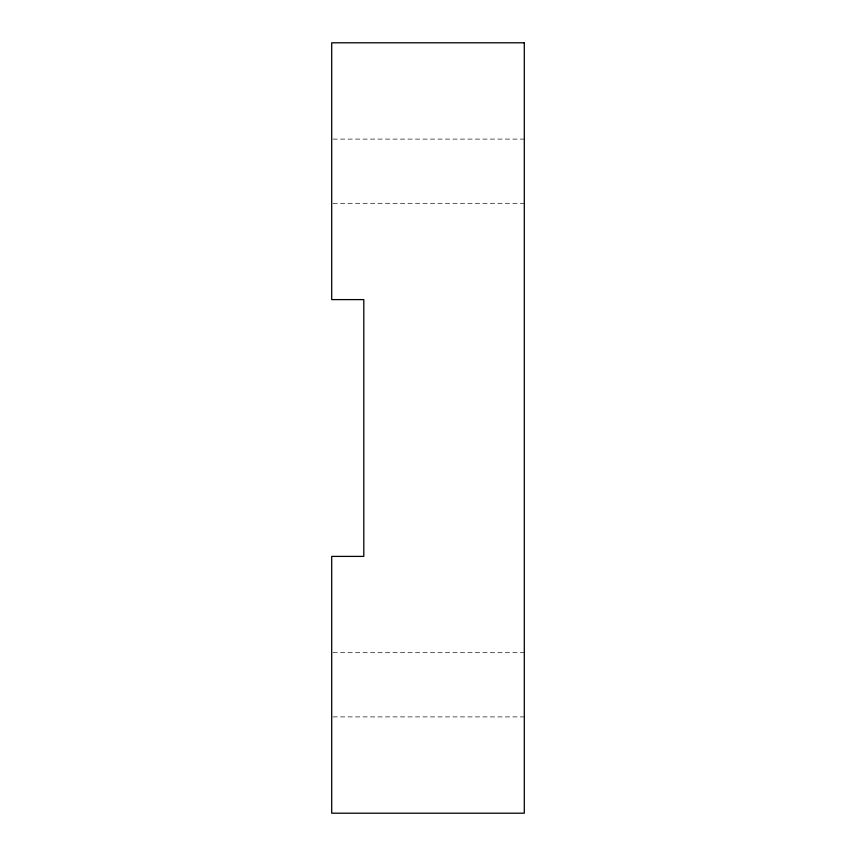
<?xml version="1.0" encoding="UTF-8"?>
<svg xmlns="http://www.w3.org/2000/svg" width="856" height="856" viewBox="0 0 856 856"><rect width="100%" height="100%" fill="white"/><g stroke="black" fill="none" stroke-linecap="round" stroke-linejoin="round"><path stroke-width="0.64" stroke-dasharray="4.28 3.21" d="M333.027 139.1L524.3 139.1M333.027 203.3L524.3 203.3M333.027 652.7L524.3 652.7M333.027 716.9L524.3 716.9"/><path stroke-width="1.28" d="M524.3 42.8L331.7 42.8L331.7 299.6L363.8 299.6L363.8 556.4L331.7 556.4L331.7 813.2L524.3 813.2L524.3 42.8"/></g></svg>
